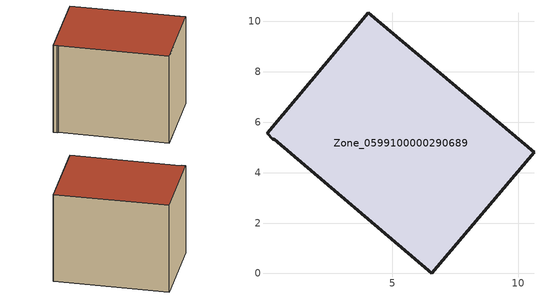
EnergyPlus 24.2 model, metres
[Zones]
Zone_0599100000290689
 floor ground (C_G): 0.02,5.57 4.05,10.35 10.62,4.81 6.56,0 0.32,5.32 0.25,5.33 z0.11
 wall outside (C_F): 6.56,0 10.62,4.81 4.05,10.35 0.02,5.57 0.25,5.33 0.32,5.32 6.56,0 z0.11:7.22
 roof outside (C_R): 0.32,5.32 6.56,0 10.62,4.81 4.05,10.35 0.02,5.57 0.25,5.33 z7.22
[BUILDING]
Pand.0599100000290689: North Axis=0; Terrain=City; Loads Convergence Tolerance Value=0.04; Temperature Convergence Tolerance Value=0.4; Solar Distribution=FullExterior; Maximum Number of Warmup Days=25; Minimum Number of Warmup Days=1
[Site:Location]
Rotterdam.The.Hague.AP_ZH_NLD Design_Conditions: Latitude=51.96; Longitude=4.45; Time Zone=1; Elevation=-4.5
[SITE:GROUNDTEMPERATURE:BUILDINGSURFACE]
18, 18, 18, 18, 18, 18, 18, 18, 18, 18, 18, 18
[MATERIAL] Thermal Absorptance=0.9; Solar Absorptance=0.7; Visible Absorptance=0.7
Name | Roughness | Thickness | Conductivity | Density | Specific Heat
G.TC.1946-1964 | MediumSmooth | 0.15 | 1 | 540 | 1210
F.TC.1946-1964 | Rough | 0.3 | 0.857143 | 1920 | 840
R.TC.1946-1964 | MediumRough | 0.2 | 0.235294 | 1500 | 1000
[CONSTRUCTION]
C_G: G.TC.1946-1964
C_F: F.TC.1946-1964
C_R: R.TC.1946-1964
[ZONE]
Zone_0599100000290689: Type=1; Multiplier=1; Ceiling Height=Autocalculate; Volume=Autocalculate; Floor Area=autocalculate; Part of Total Floor Area=Yes
[ZONEINFILTRATION:DESIGNFLOWRATE]
Infil_Zone_0599100000290689: Zone or ZoneList or Space or SpaceList=Zone_0599100000290689; Schedule=AlwaysOn; Design Flow Rate Calculation Method=Flow/Area; Flow Rate per Floor Area=0.003; Constant Term Coefficient=1; Temperature Term Coefficient=0; Velocity Term Coefficient=0; Velocity Squared Term Coefficient=0
[HVACTEMPLATE:ZONE:IDEALLOADSAIRSYSTEM]
Zone_0599100000290689: Maximum Heating Supply Air Temperature=50; Minimum Cooling Supply Air Temperature=13; Maximum Heating Supply Air Humidity Ratio=0.0156; Minimum Cooling Supply Air Humidity Ratio=0.0077; Heating Limit=NoLimit; Cooling Limit=NoLimit; Dehumidification Control Type=ConstantSensibleHeatRatio; Cooling Sensible Heat Ratio=0.7; Dehumidification Setpoint=60; Humidification Control Type=None; Humidification Setpoint=30; Outdoor Air Method=None; Outdoor Air Flow Rate per Person=0.00944; Outdoor Air Flow Rate per Zone Floor Area=0; Outdoor Air Flow Rate per Zone=0; Demand Controlled Ventilation Type=None; Outdoor Air Economizer Type=NoEconomizer; Heat Recovery Type=None; Sensible Heat Recovery Effectiveness=0.7; Latent Heat Recovery Effectiveness=0.65
[ZONECONTROL:THERMOSTAT]
ThermostatControl_Zone_0599100000290689: Zone or ZoneList=Zone_0599100000290689; Control Type Schedule=DualSetpointControlType; Control 1=Thermostat_Zone_0599100000290689; Temperature Difference Between Cutout And Setpoint=0
[THERMOSTATSETPOINT:DUALSETPOINT]
Thermostat_Zone_0599100000290689: Heating Setpoint Temperature Schedule=HeatingSetpoint_Zone_0599100000290689; Cooling Setpoint Temperature Schedule=CoolingSetpoint_Zone_0599100000290689
[SCHEDULE:COMPACT]
HeatingSetpoint_Zone_0599100000290689: Through: 12/31, For: AllDays, Until: 24:00, 21
CoolingSetpoint_Zone_0599100000290689: Through: 12/31, For: AllDays, Until: 24:00, 24
DualSetpointControlType: Through: 12/31, For: AllDays, Until: 24:00, 4
AlwaysOn: Through: 12/31, For: AllDays, Until: 24:00, 1
